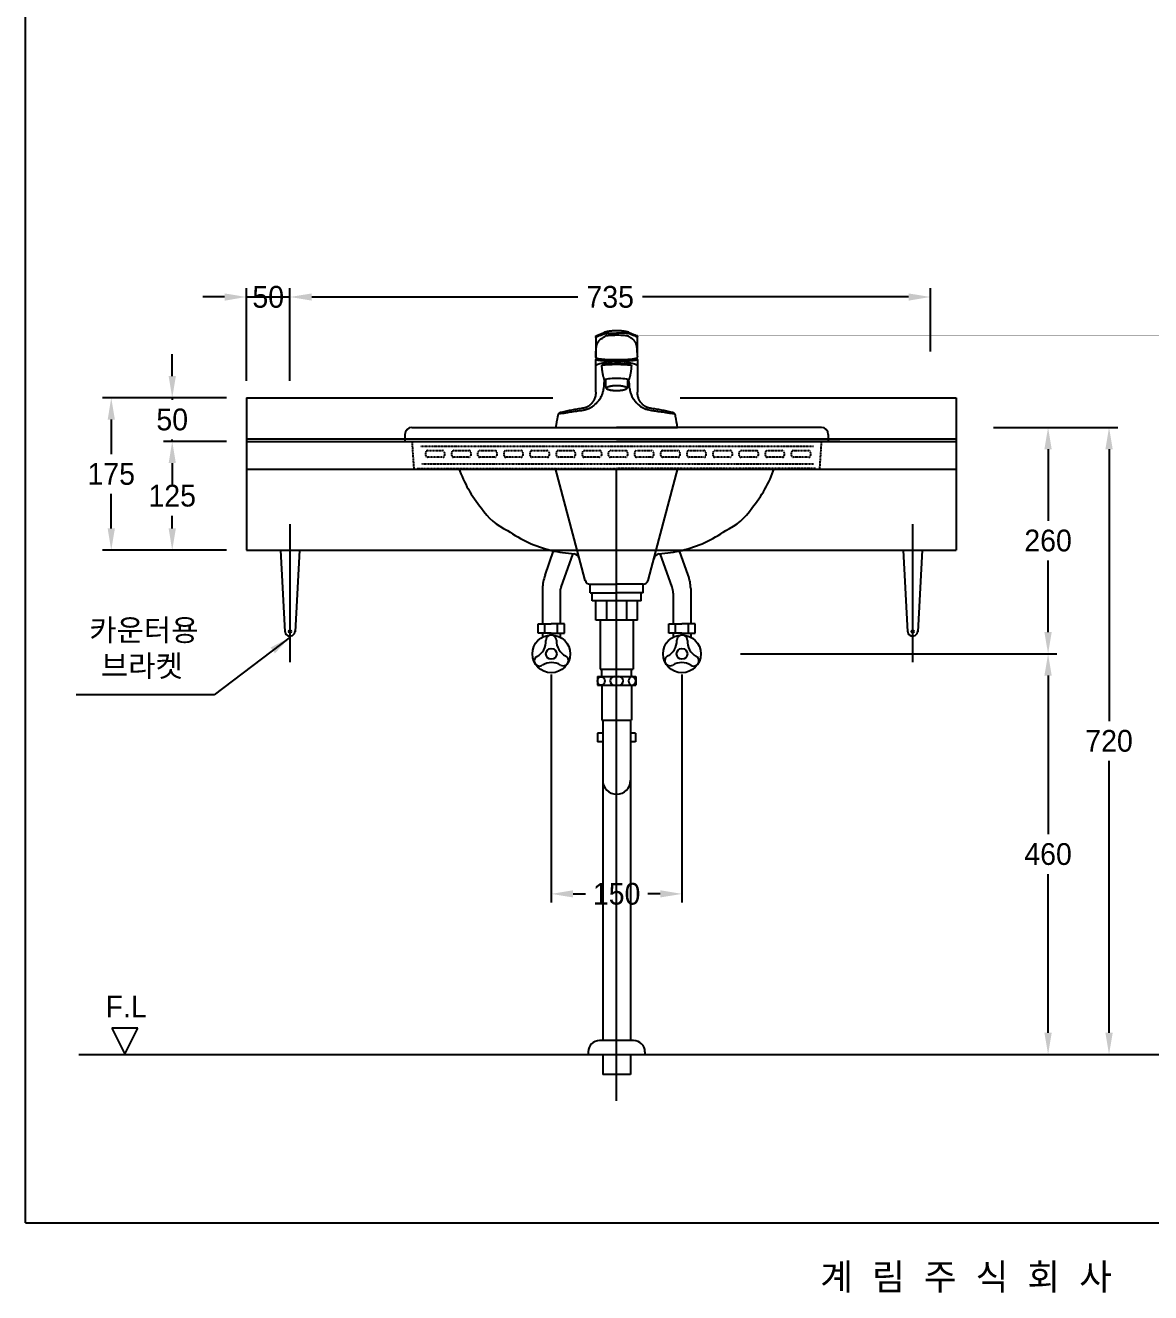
# Model space of a CAD drawing. Header units: millimetres. Extents: x 0 to 4460, y -80 to 3036.
# Drawn here: x 2300 to 3592, y -80 to 1375 of the extents above; entities that cross this region are included whole.
import ezdxf
from ezdxf.enums import TextEntityAlignment as Align
from ezdxf.lldxf.tags import DXFTag

# ---------------------------------------------------------------- set-up
doc = ezdxf.new("R2010")
doc.units = ezdxf.units.MM
doc.header["$LTSCALE"] = 0.5
doc.header["$MEASUREMENT"] = 0
doc.linetypes.add('DASHED2', pattern=[0.375, 0.25, -0.125])
for name, color, linetype in [('TEXT', 7, 'Continuous'), ('내부선 및 부속', 4, 'Continuous'), ('도각라인', 7, 'Continuous'), ('외형선', 3, 'Continuous'), ('점선', 6, 'DASHED2'), ('중심선', 1, 'DASHED'), ('치수선', 7, 'Continuous')]:
    doc.layers.add(name, color=color, linetype=linetype)
doc.styles.add('____', font='')
doc.styles.add('타이틀', font='H2GTRM.TTF', dxfattribs={"height": 25})
doc.styles.get('____').set_extended_font_data('굴림')
tags = doc.linetypes.add('DASHDOT', pattern=[70, 31, -13, 13, -13]).pattern_tags.tags
tags[10:11] = [DXFTag(74, 4), DXFTag(75, 0), DXFTag(340, '0'), DXFTag(46, 0.0), DXFTag(50, 0.0), DXFTag(44, 0.0), DXFTag(45, 0.0)]
tags[8:9] = [DXFTag(74, 4), DXFTag(75, 0), DXFTag(340, '0'), DXFTag(46, 0.0), DXFTag(50, 0.0), DXFTag(44, 0.0), DXFTag(45, 0.0)]
tags[6:7] = [DXFTag(74, 4), DXFTag(75, 0), DXFTag(340, '0'), DXFTag(46, 0.0), DXFTag(50, 0.0), DXFTag(44, 0.0), DXFTag(45, 0.0)]
tags[4:5] = [DXFTag(74, 4), DXFTag(75, 0), DXFTag(340, '0'), DXFTag(46, 0.0), DXFTag(50, 0.0), DXFTag(44, 0.0), DXFTag(45, 0.0)]
tags = doc.linetypes.add('DASHED', pattern=[25.72, 12.86, -12.86]).pattern_tags.tags
tags[6:7] = [DXFTag(74, 4), DXFTag(75, 0), DXFTag(340, '0'), DXFTag(46, 0.0), DXFTag(50, 0.0), DXFTag(44, 0.0), DXFTag(45, 0.0)]
tags[4:5] = [DXFTag(74, 4), DXFTag(75, 0), DXFTag(340, '0'), DXFTag(46, 0.0), DXFTag(50, 0.0), DXFTag(44, 0.0), DXFTag(45, 0.0)]
doc.dimstyles.new('MSADIM', dxfattribs={"dimtxt": 35, "dimasz": 25, "dimexe": 10, "dimexo": 7.5, "dimgap": 0.09, "dimtad": 0, "dimtoh": 1, "dimdec": 0, "dimzin": 1, "dimdsep": 46, "dimtxsty": '____', "dimcen": 11.25, "dimadec": 0, "dimazin": 0, "dimtfac": 1, "dimtdec": 4, "dimtix": 1, "dimtmove": 0, "dimatfit": 3, "dimfxl": 1, "dimtolj": 1, "dimtzin": 1, "dimarcsym": 0})

# ---------------------------------------------------------------- blocks, each defined once
blk = doc.blocks.new('*D44')
at = {"layer": '치수선', "color": 0, "linetype": 'Continuous', "lineweight": -2, "transparency": 16777216}
for p, q in [((2903.8, 629.7), (2903.8, 367.6)), ((3053.8, 629.7), (3053.8, 367.6)), ((2928.8, 377.6), (2942.9, 377.6)), ((3028.8, 377.6), (3014.7, 377.6))]:
    blk.add_line(p, q, dxfattribs=at)
at = {"layer": '치수선', "color": 0, "linetype": 'Continuous', "transparency": 16777216}
for points in [[(2928.8, 381.8), (2928.8, 373.5), (2903.8, 377.6)], [(3028.8, 381.8), (3028.8, 373.5), (3053.8, 377.6)]]:
    blk.add_solid(points, dxfattribs=at)
at = {"layer": '치수선', "color": 0, "linetype": 'Continuous', "transparency": 16777216, "insert": (2978.8, 377.6), "char_height": 25, "attachment_point": 5, "style": '____'}
blk.add_mtext('\\A1;150', dxfattribs=at)
blk = doc.blocks.new('*D36')
at = {"layer": '치수선', "color": 0, "linetype": 'Continuous', "lineweight": -2, "transparency": 16777216}
for p, q in [((3411.6, 913.2), (3484.1, 913.2)), ((3474.1, 888.2), (3474.1, 806)), ((3474.1, 678.2), (3474.1, 760.3)), ((3120.9, 653.2), (3484.1, 653.2))]:
    blk.add_line(p, q, dxfattribs=at)
at = {"layer": '치수선', "color": 0, "linetype": 'Continuous', "transparency": 16777216}
for points in [[(3469.9, 888.2), (3478.3, 888.2), (3474.1, 913.2)], [(3469.9, 678.2), (3478.3, 678.2), (3474.1, 653.2)]]:
    blk.add_solid(points, dxfattribs=at)
at = {"layer": '치수선', "color": 0, "linetype": 'Continuous', "transparency": 16777216, "insert": (3474.1, 783.2), "char_height": 25, "attachment_point": 5, "style": '____'}
blk.add_mtext('\\A1;260', dxfattribs=at)
blk = doc.blocks.new('*D37')
at = {"layer": '치수선', "color": 0, "linetype": 'Continuous', "lineweight": -2, "transparency": 16777216}
for p, q in [((3120.9, 653.2), (3484.1, 653.2)), ((3474.1, 628.2), (3474.1, 446)), ((3474.1, 218.2), (3474.1, 400.3)), ((3481.6, 193.2), (3484.1, 193.2))]:
    blk.add_line(p, q, dxfattribs=at)
at = {"layer": '치수선', "color": 0, "linetype": 'Continuous', "transparency": 16777216}
for points in [[(3469.9, 628.2), (3478.3, 628.2), (3474.1, 653.2)], [(3469.9, 218.2), (3478.3, 218.2), (3474.1, 193.2)]]:
    blk.add_solid(points, dxfattribs=at)
at = {"layer": '치수선', "color": 0, "linetype": 'Continuous', "transparency": 16777216, "insert": (3474.1, 423.2), "char_height": 25, "attachment_point": 5, "style": '____'}
blk.add_mtext('\\A1;460', dxfattribs=at)
blk = doc.blocks.new('*D38')
at = {"layer": '치수선', "color": 0, "linetype": 'Continuous', "lineweight": -2, "transparency": 16777216}
for p, q in [((3411.6, 913.2), (3554.1, 913.2)), ((3544.1, 888.2), (3544.1, 576)), ((3544.1, 218.2), (3544.1, 530.3)), ((3025.2, 193.2), (3554.1, 193.2))]:
    blk.add_line(p, q, dxfattribs=at)
at = {"layer": '치수선', "color": 0, "linetype": 'Continuous', "transparency": 16777216}
for points in [[(3539.9, 888.2), (3548.3, 888.2), (3544.1, 913.2)], [(3539.9, 218.2), (3548.3, 218.2), (3544.1, 193.2)]]:
    blk.add_solid(points, dxfattribs=at)
at = {"layer": '치수선', "color": 0, "linetype": 'Continuous', "transparency": 16777216, "insert": (3544.1, 553.2), "char_height": 25, "attachment_point": 5, "style": '____'}
blk.add_mtext('\\A1;720', dxfattribs=at)
blk = doc.blocks.new('*D39')
at = {"layer": '치수선', "color": 0, "linetype": 'Continuous', "lineweight": -2, "transparency": 16777216}
for p, q in [((2603.8, 1000.5), (2603.8, 1073)), ((2628.8, 1063), (2934.2, 1063)), ((3314, 1063), (3008.5, 1063)), ((3339, 1000.5), (3339, 1073))]:
    blk.add_line(p, q, dxfattribs=at)
at = {"layer": '치수선', "color": 0, "linetype": 'Continuous', "transparency": 16777216}
for points in [[(2628.8, 1067.1), (2628.8, 1058.8), (2603.8, 1063)], [(3314, 1067.1), (3314, 1058.8), (3339, 1063)]]:
    blk.add_solid(points, dxfattribs=at)
at = {"layer": '치수선', "color": 0, "linetype": 'Continuous', "transparency": 16777216, "insert": (2971.4, 1063), "char_height": 25, "attachment_point": 5, "style": '____'}
blk.add_mtext('\\A1;735', dxfattribs=at)
blk = doc.blocks.new('*D25')
at = {"layer": '치수선', "color": 0, "linetype": 'Continuous', "lineweight": -2, "transparency": 16777216}
for p, q in [((2531.1, 947.2), (2388.6, 947.2)), ((2398.6, 922.2), (2398.6, 882.5)), ((2398.6, 797.2), (2398.6, 836.8)), ((2531.1, 772.2), (2388.6, 772.2))]:
    blk.add_line(p, q, dxfattribs=at)
at = {"layer": '치수선', "color": 0, "linetype": 'Continuous', "transparency": 16777216}
for points in [[(2394.5, 922.2), (2402.8, 922.2), (2398.6, 947.2)], [(2394.5, 797.2), (2402.8, 797.2), (2398.6, 772.2)]]:
    blk.add_solid(points, dxfattribs=at)
at = {"layer": '치수선', "color": 0, "linetype": 'Continuous', "transparency": 16777216, "insert": (2398.6, 859.7), "char_height": 25, "attachment_point": 5, "style": '____'}
blk.add_mtext('\\A1;175', dxfattribs=at)
blk = doc.blocks.new('*D26')
at = {"layer": '치수선', "color": 0, "linetype": 'Continuous', "lineweight": -2, "transparency": 16777216}
for p, q in [((2531.1, 897.2), (2458.6, 897.2)), ((2468.6, 872.2), (2468.6, 857.5)), ((2468.6, 797.2), (2468.6, 811.8)), ((2531.1, 772.2), (2458.6, 772.2))]:
    blk.add_line(p, q, dxfattribs=at)
at = {"layer": '치수선', "color": 0, "linetype": 'Continuous', "transparency": 16777216}
for points in [[(2464.5, 872.2), (2472.8, 872.2), (2468.6, 897.2)], [(2464.5, 797.2), (2472.8, 797.2), (2468.6, 772.2)]]:
    blk.add_solid(points, dxfattribs=at)
at = {"layer": '치수선', "color": 0, "linetype": 'Continuous', "transparency": 16777216, "insert": (2468.6, 834.7), "char_height": 25, "attachment_point": 5, "style": '____'}
blk.add_mtext('\\A1;125', dxfattribs=at)
blk = doc.blocks.new('*D27')
at = {"layer": '치수선', "color": 0, "linetype": 'Continuous', "lineweight": -2, "transparency": 16777216}
for p, q in [((2468.6, 972.2), (2468.6, 997.2)), ((2531.1, 947.2), (2458.6, 947.2)), ((2468.6, 947.2), (2468.6, 945)), ((2531.1, 897.2), (2458.6, 897.2)), ((2468.6, 897.2), (2468.6, 899.3)), ((2468.6, 872.2), (2468.6, 847.2))]:
    blk.add_line(p, q, dxfattribs=at)
at = {"layer": '치수선', "color": 0, "linetype": 'Continuous', "transparency": 16777216}
for points in [[(2464.5, 972.2), (2472.8, 972.2), (2468.6, 947.2)], [(2464.5, 872.2), (2472.8, 872.2), (2468.6, 897.2)]]:
    blk.add_solid(points, dxfattribs=at)
at = {"layer": '치수선', "color": 0, "linetype": 'Continuous', "transparency": 16777216, "insert": (2468.6, 922.2), "char_height": 25, "attachment_point": 5, "style": '____'}
blk.add_mtext('\\A1;50', dxfattribs=at)
blk = doc.blocks.new('*D28')
at = {"layer": '치수선', "color": 0, "linetype": 'Continuous', "lineweight": -2, "transparency": 16777216}
for p, q in [((2528.8, 1063), (2503.8, 1063)), ((2553.8, 966.8), (2553.8, 1073)), ((2553.8, 1063), (2603.8, 1063)), ((2603.8, 966.8), (2603.8, 1073)), ((2628.8, 1063), (2653.8, 1063))]:
    blk.add_line(p, q, dxfattribs=at)
at = {"layer": '치수선', "color": 0, "linetype": 'Continuous', "transparency": 16777216}
for points in [[(2528.8, 1067.1), (2528.8, 1058.8), (2553.8, 1063)], [(2628.8, 1067.1), (2628.8, 1058.8), (2603.8, 1063)]]:
    blk.add_solid(points, dxfattribs=at)
at = {"layer": '치수선', "color": 0, "linetype": 'Continuous', "transparency": 16777216, "insert": (2578.8, 1063), "char_height": 25, "attachment_point": 5, "style": '____'}
blk.add_mtext('\\A1;50', dxfattribs=at)

msp = doc.modelspace()

# ---------------------------------------------------------------- linework, layer by layer
at = {"color": 3}
msp.add_line((2553.8, 947.2), (2553.8, 772.2), dxfattribs=at)
at = {"layer": '내부선 및 부속', "linetype": 'Continuous'}
for p, q in [((2966.3, 959.3), (2966.3, 966.6)), ((2991.3, 966.6), (2991.3, 959.3)), ((2978.8, 955.6), (2978.8, 955.7)), ((2908.8, 913.2), (3048.8, 913.2)), ((2592.8, 772.2), (2598, 678.6)), ((2614.8, 772.2), (2609.6, 678.6)), ((2896.7, 743.5), (2906.4, 771.5)), ((2942.6, 737.6), (2933.5, 772.2)), ((3015, 737.6), (3024.1, 772.2)), ((3060.9, 743.5), (3051.1, 771.5)), ((3307.7, 772.2), (3312.9, 678.6)), ((3329.6, 772.2), (3324.4, 678.6)), ((2915, 729.8), (2928.9, 768.3)), ((3042.6, 729.8), (3028.7, 768.3)), ((2893.8, 728.4), (2893.8, 687.7)), ((2948.4, 723.2), (2948.4, 733.2)), ((2948.4, 733.2), (2978.8, 733.2)), ((3009.2, 733.2), (2978.8, 733.2)), ((3009.2, 723.2), (3009.2, 733.2)), ((3063.8, 728.4), (3063.8, 687.7)), ((2913.8, 723), (2913.8, 687.7)), ((2948.4, 723.2), (2978.8, 723.2)), ((2950.8, 714.1), (2950.8, 723.2)), ((3006.8, 714.1), (2950.8, 714.1)), ((2954.8, 692.1), (2954.8, 714.1)), ((2967.4, 692.1), (2967.4, 714.1)), ((3009.2, 723.2), (2978.8, 723.2)), ((2990.4, 692.1), (2990.4, 714.1)), ((3002.8, 692.1), (3002.8, 714.1)), ((3006.8, 714.1), (3006.8, 723.2)), ((3043.8, 723), (3043.8, 687.7)), ((2888.7, 687.7), (2903.8, 687.7)), ((2888.7, 676.8), (2888.7, 687.7)), ((2896.4, 676.8), (2896.4, 687.7)), ((2918.9, 687.7), (2903.8, 687.7)), ((2911.1, 676.8), (2911.1, 687.7)), ((2918.9, 676.8), (2918.9, 687.7)), ((3002.8, 692.1), (2954.8, 692.1)), ((2959.8, 692.1), (2959.8, 635.5)), ((2997.8, 692.1), (2997.8, 635.5)), ((3038.7, 676.8), (3038.7, 687.7)), ((3038.7, 687.7), (3053.8, 687.7)), ((3046.5, 676.8), (3046.5, 687.7)), ((3068.9, 687.7), (3053.8, 687.7)), ((3061.2, 676.8), (3061.2, 687.7)), ((3068.9, 676.8), (3068.9, 687.7)), ((2903.8, 676.8), (2888.7, 676.8)), ((2893.8, 676.8), (2893.8, 672.4)), ((2903.8, 676.8), (2918.9, 676.8)), ((2913.8, 676.8), (2913.8, 672.4)), ((3053.8, 676.8), (3038.7, 676.8)), ((3043.8, 676.8), (3043.8, 672.4)), ((3053.8, 676.8), (3068.9, 676.8)), ((3063.8, 676.8), (3063.8, 672.4)), ((2956.8, 627.1), (3000.8, 627.1)), ((2956.8, 627.1), (2956.8, 617.1)), ((2959.8, 635.5), (2997.8, 635.5)), ((2961.8, 627.1), (2961.8, 635.5)), ((2995.8, 627.1), (2995.8, 635.5)), ((3000.8, 627.1), (3000.8, 617.1)), ((2956.8, 617.1), (3000.8, 617.1)), ((2961.8, 617.1), (2961.8, 577.1)), ((2995.8, 617.1), (2995.8, 577.1)), ((2961.8, 577.1), (2995.8, 577.1)), ((2962.8, 577.1), (2962.8, 209.1)), ((2994.8, 577.1), (2994.8, 209.1)), ((2957, 562.1), (2957, 552.1)), ((2962.8, 562.1), (2957, 562.1)), ((3000.5, 562.1), (2994.8, 562.1)), ((3000.5, 562.1), (3000.5, 552.1)), ((2962.8, 552.1), (2957, 552.1)), ((3000.5, 552.1), (2994.8, 552.1)), ((2998.3, 209.2), (2959.3, 209.2)), ((2946.3, 196.2), (2946.3, 193.2)), ((2962.8, 193.1), (2962.8, 170.1)), ((2994.8, 193.2), (2994.8, 193.2)), ((2994.8, 193.1), (2994.8, 170.1)), ((3011.3, 196.2), (3011.3, 193.2)), ((2994.8, 170.1), (2962.8, 170.1))]:
    msp.add_line(p, q, dxfattribs=at)
msp.add_lwpolyline([(3002.6, 994.5), (3002.6, 993.8)], dxfattribs=at)
at = {"layer": '내부선 및 부속', "linetype": 'Continuous', "flags": 128}
for points in [[(2961, 617.2, -0.859727), (2961, 627)], [(2961, 627, -0.859727), (2961, 617.2)]]:
    msp.add_lwpolyline(points, format="xyb", dxfattribs=at)
at = {"layer": '내부선 및 부속', "linetype": 'Continuous'}
for centre, radius in [((2603.8, 679), 1.5), ((2903.8, 653.2), 21.7), ((3053.8, 653.2), 21.7), ((3318.6, 679), 1.5), ((2903.8, 653.2), 6.17), ((3053.8, 653.2), 6.17)]:
    msp.add_circle(centre, radius, dxfattribs=at)
for centre, radius, start, end in [((2938.5, 914.7), 146.8, 256.2832, 266.7375), ((3019.1, 914.7), 146.8, 273.2625, 283.7168), ((2928.3, 760.4), 8, 14.8265, 77.0214), ((3029.3, 760.4), 8, 102.9786, 165.1735), ((2933.8, 728.4), 40, 157.8696, 180), ((3023.8, 728.4), 40, 0, 22.1304), ((2933.8, 723), 20, 160.0804, 180), ((2948.4, 739.2), 6, 194.8265, 270), ((3009.2, 739.2), 6, 270, 345.1735), ((3023.8, 723), 20, 0, 19.9196), ((2603.8, 679.4), 5.82, 177.3683, 2.6939), ((2903.6, 668.9), 5.99, 359.1551, 182.2426), ((3054, 668.9), 5.99, 357.7574, 180.8449), ((3318.6, 679.4), 5.82, 177.3061, 2.6317), ((2877.6, 667.8), 20, 299.1551, 2.2426), ((2929.6, 668.5), 20, 179.1551, 242.2426), ((3028, 668.5), 20, 297.7574, 0.8449), ((3080, 667.8), 20, 177.7574, 240.8449), ((2890.3, 645.2), 5.99, 119.1551, 302.2426), ((2904.2, 623.2), 20, 59.1551, 122.2426), ((2917.5, 645.5), 5.99, 239.1551, 62.2426), ((3040.1, 645.5), 5.99, 117.7574, 300.8449), ((3053.4, 623.2), 20, 57.7574, 120.8449), ((3067.3, 645.2), 5.99, 237.7574, 60.8449), ((2976.3, 622.1), 5, 90, 270), ((2981.3, 622.1), 5, 270, 90), ((2997.3, 622.1), 5, 98.6269, 261.3731), ((2995.8, 622.1), 5, 278.6269, 81.3731), ((2978.8, 508.1), 16, 180, 0), ((2959.3, 196.2), 13, 90, 180), ((2998.3, 196.2), 13, 0, 90)]:
    msp.add_arc(centre, radius, start, end, dxfattribs=at)
for points, knots in [([(2959.7, 1018.9), (2959.7, 1018.9), (2959.7, 1018.9), (2959.6, 1018.8), (2959.6, 1018.8), (2959.5, 1018.8), (2959.3, 1018.7), (2959.2, 1018.7), (2959.1, 1018.6), (2959, 1018.6), (2958.9, 1018.5), (2958.8, 1018.5), (2958.7, 1018.4), (2958.5, 1018.4), (2958.4, 1018.3), (2958.3, 1018.3), (2958.2, 1018.2), (2958.1, 1018.2), (2958, 1018.1), (2957.8, 1018.1), (2957.7, 1018), (2957.6, 1018), (2957.5, 1017.9), (2957.4, 1017.9), (2957.3, 1017.8), (2957.2, 1017.8), (2957, 1017.7), (2956.9, 1017.7), (2956.8, 1017.6), (2956.7, 1017.6), (2956.6, 1017.5), (2956.5, 1017.5), (2956.4, 1017.4), (2956.2, 1017.4), (2956.1, 1017.3), (2956, 1017.3), (2955.9, 1017.2), (2955.8, 1017.2), (2955.7, 1017.1), (2955.6, 1017.1), (2955.4, 1017), (2955.3, 1017), (2955.2, 1016.9), (2955.1, 1016.9), (2955, 1016.9), (2955, 1016.8)], [0, 0, 0, 0, 0.000018, 0.000018, 0.024408, 0.048798, 0.073188, 0.097578, 0.121968, 0.146358, 0.170748, 0.195138, 0.219528, 0.243918, 0.268308, 0.292699, 0.317089, 0.341479, 0.365869, 0.390259, 0.414649, 0.439039, 0.463429, 0.487819, 0.512209, 0.536599, 0.560989, 0.585379, 0.60977, 0.63416, 0.65855, 0.68294, 0.70733, 0.73172, 0.75611, 0.7805, 0.80489, 0.82928, 0.85367, 0.87806, 0.90245, 0.926841, 0.951231, 0.975621, 1, 1, 1, 1]), ([(2955.4, 1018.4), (2955.5, 1018.4), (2955.7, 1018.5), (2956.1, 1018.7), (2956.7, 1019), (2958.1, 1019.6), (2960.1, 1020.5), (2962, 1021.3), (2963.3, 1021.8), (2963.8, 1022), (2964.1, 1022.2), (2964.4, 1022.3), (2964.6, 1022.4)], [0, 0, 0, 0, 0.03125, 0.0625, 0.125, 0.25, 0.499999, 0.785712, 0.871426, 0.908163, 0.935718, 1, 1, 1, 1]), ([(2959.7, 1018.9), (2960.9, 1019.4), (2962.2, 1019.9), (2963.6, 1020.5), (2963.7, 1020.6), (2964.1, 1020.7), (2964.2, 1020.8), (2964.8, 1021), (2965.8, 1021.1), (2968.5, 1021.4), (2970.3, 1021.4), (2974.3, 1021.6), (2976.6, 1021.6), (2978.8, 1021.6)], [-1, -1, -1, -1, -0.5, -0.5, -0.4375, -0.4375, -0.375, -0.375, -0.25, -0.25, -0.125, -0.125, 0, 0, 0, 0]), ([(2992.7, 1022.5), (2992, 1022.6), (2990.9, 1022.9), (2989.4, 1023.2), (2988.3, 1023.4), (2987.4, 1023.6), (2986.5, 1023.7), (2985.4, 1023.9), (2984.2, 1024), (2982.8, 1024.1), (2981.5, 1024.2), (2980.2, 1024.2), (2978.9, 1024.3), (2977.6, 1024.2), (2976.3, 1024.2), (2975.1, 1024.1), (2973.8, 1024), (2972.7, 1023.9), (2971.9, 1023.8), (2971.4, 1023.8), (2971, 1023.7), (2970.3, 1023.6), (2969.4, 1023.4), (2968.2, 1023.2), (2966.7, 1022.9), (2965.5, 1022.6), (2964.9, 1022.5)], [0, 0, 0, 0, 0.066969, 0.121871, 0.16499, 0.196582, 0.219139, 0.260145, 0.308711, 0.357213, 0.402569, 0.447203, 0.495933, 0.54957, 0.586954, 0.629763, 0.680686, 0.729469, 0.748927, 0.763964, 0.777617, 0.800588, 0.834065, 0.87828, 0.933485, 1, 1, 1, 1]), ([(2978.8, 1019), (2978, 1019), (2977.1, 1019), (2975.4, 1018.9), (2974.6, 1018.9), (2973.1, 1018.9), (2972.3, 1018.8), (2970.9, 1018.7), (2970.2, 1018.7), (2968.9, 1018.6), (2968.4, 1018.5), (2967.4, 1018.4), (2966.9, 1018.3), (2966.2, 1018.2), (2965.9, 1018.1), (2965.5, 1018), (2965.5, 1017.9), (2965.4, 1017.9), (2965.3, 1017.9), (2965.3, 1017.9), (2965.3, 1017.9), (2965.3, 1017.9)], [-1, -1, -1, -1, -0.870036, -0.870036, -0.740071, -0.740071, -0.610107, -0.610107, -0.480142, -0.480142, -0.350178, -0.350178, -0.220214, -0.220214, -0.090249, -0.090249, -0.025267, -0.025267, -0.009022, -0.009022, 0, 0, 0, 0]), ([(2997.9, 1018.9), (2996.7, 1019.4), (2995.4, 1019.9), (2994, 1020.5), (2993.8, 1020.6), (2993.5, 1020.7), (2993.4, 1020.8), (2992.8, 1021), (2991.8, 1021.1), (2989.1, 1021.4), (2987.3, 1021.4), (2983.3, 1021.6), (2981, 1021.6), (2978.8, 1021.6)], [0, 0, 0, 0, 0.499999, 0.499999, 0.562499, 0.562499, 0.624999, 0.624999, 0.75, 0.75, 0.875, 0.875, 1, 1, 1, 1]), ([(2992.3, 1017.9), (2991.8, 1018.2), (2990.2, 1018.5), (2985.3, 1018.9), (2982.1, 1019), (2978.8, 1019)], [-1, -1, -1, -1, -0.5, -0.5, 0, 0, 0, 0]), ([(2992.9, 1022.4), (2994.5, 1021.7), (2996.7, 1020.8), (2999.2, 1019.7), (3000.5, 1019.2), (3001.4, 1018.8), (3002, 1018.5), (3002.2, 1018.4)], [0, 0, 0, 0, 0.499999, 0.699999, 0.819999, 0.910001, 1, 1, 1, 1]), ([(3002.6, 1016.8), (3002.2, 1017), (3001.8, 1017.2), (3001, 1017.5), (3000.7, 1017.7), (2999.5, 1018.2), (2998.7, 1018.5), (2997.9, 1018.9)], [0, 0, 0, 0, 0.249998, 0.249998, 0.5, 0.5, 1, 1, 1, 1]), ([(2954.8, 1016.6), (2954.7, 1016.7), (2954.8, 1016.7), (2954.9, 1016.8), (2955, 1016.8)], [0, 0, 0, 0, 0.732414, 1, 1, 1, 1]), ([(2955, 994.4), (2955, 996.5), (2955, 998.6), (2955.2, 1002.5), (2955.3, 1004.3), (2955.6, 1005.7)], [0, 0, 0, 0, 0.5, 0.5, 1, 1, 1, 1]), ([(2955.6, 1005.7), (2955.7, 1006.1), (2955.9, 1007.4), (2956.5, 1009.7), (2957.7, 1012.1), (2959.3, 1013.9), (2960.4, 1014.5), (2961, 1014.9)], [0, 0, 0, 0, 0.047127, 0.170612, 0.370369, 0.646651, 1, 1, 1, 1]), ([(2961, 1014.9), (2961.5, 1015.2), (2962.4, 1015.9), (2963.8, 1016.8), (2964.7, 1017.5), (2965.2, 1017.8)], [-1, -1, -1, -1, -0.656742, -0.313471, 0, 0, 0, 0]), ([(2996.6, 1014.9), (2996.3, 1015.1), (2995.9, 1015.4), (2995.1, 1016), (2994.5, 1016.3), (2993.7, 1016.9), (2993.4, 1017.1), (2993, 1017.4), (2992.8, 1017.5), (2992.6, 1017.6), (2992.6, 1017.7), (2992.5, 1017.7), (2992.4, 1017.8), (2992.4, 1017.8), (2992.4, 1017.8), (2992.3, 1017.8), (2992.3, 1017.8), (2992.3, 1017.8), (2992.3, 1017.8), (2992.3, 1017.9)], [0, 0, 0, 0, 0.224228, 0.224228, 0.612114, 0.612114, 0.806057, 0.806057, 0.903028, 0.903028, 0.951514, 0.951514, 0.975757, 0.975757, 0.987879, 0.987879, 0.993939, 0.993939, 1, 1, 1, 1]), ([(3002.6, 994.5), (3002.6, 994.5), (3002.6, 994.5), (3002.6, 995), (3002.6, 995.9), (3002.6, 997.3), (3002.6, 998.7), (3002.5, 1000.1), (3002.5, 1001.4), (3002.4, 1002.7), (3002.3, 1003.9), (3002.1, 1005), (3002, 1006), (3001.8, 1006.9), (3001.6, 1007.8), (3001.4, 1008.5), (3001.2, 1009.2), (3000.9, 1009.8), (3000.7, 1010.4), (3000.5, 1010.9), (3000.2, 1011.3), (3000, 1011.7), (2999.7, 1012.1), (2999.5, 1012.4), (2999.3, 1012.7), (2999, 1013), (2998.8, 1013.3), (2998.5, 1013.5), (2998.3, 1013.7), (2998.1, 1013.9), (2997.9, 1014), (2997.6, 1014.2), (2997.4, 1014.4), (2997.2, 1014.5), (2997, 1014.6), (2996.8, 1014.8), (2996.7, 1014.9), (2996.6, 1014.9)], [0, 0, 0, 0, 0.000004, 0.000004, 0.030307, 0.06061, 0.090913, 0.121216, 0.15152, 0.181823, 0.212126, 0.242429, 0.272732, 0.303036, 0.333339, 0.363642, 0.393945, 0.424248, 0.454552, 0.484855, 0.515158, 0.545461, 0.575765, 0.606068, 0.636371, 0.666674, 0.696977, 0.727281, 0.757584, 0.787887, 0.81819, 0.848493, 0.878797, 0.9091, 0.939403, 0.969706, 1, 1, 1, 1]), ([(3002.8, 1016.6), (3002.8, 1016.6), (3002.8, 1016.7), (3002.7, 1016.8), (3002.6, 1016.8)], [0, 0, 0, 0, 0.182045, 1, 1, 1, 1]), ([(2957, 992.4), (2956.9, 992.4), (2956.8, 992.3), (2955.4, 992.1), (2954.8, 991.8), (2954.8, 991.5), (2954.8, 991.4), (2954.9, 991.4)], [0, 0, 0, 0, 0.075115, 0.075115, 0.839439, 0.839439, 1, 1, 1, 1]), ([(2954.9, 991.4), (2955, 991.3), (2955.1, 991.2), (2955.6, 991), (2956.1, 990.9), (2957.3, 990.6), (2958, 990.5), (2959.8, 990.3), (2960.8, 990.2), (2964.1, 989.9), (2966.8, 989.7), (2972.6, 989.5), (2975.7, 989.5), (2980.4, 989.5), (2981.9, 989.5), (2985, 989.5), (2986.5, 989.6), (2989.4, 989.7), (2990.8, 989.7), (2993.4, 989.9), (2994.6, 990), (2996.8, 990.2), (2997.8, 990.3), (2999.6, 990.5), (3000.3, 990.6), (3001.6, 990.9), (3002, 991), (3002.5, 991.2), (3002.6, 991.3), (3002.7, 991.4)], [0, 0, 0, 0, 0.038278, 0.038278, 0.104289, 0.104289, 0.1703, 0.1703, 0.236312, 0.236312, 0.368335, 0.368335, 0.500358, 0.500358, 0.566369, 0.566369, 0.632381, 0.632381, 0.698392, 0.698392, 0.764404, 0.764404, 0.830415, 0.830415, 0.896427, 0.896427, 0.962438, 0.962438, 1, 1, 1, 1]), ([(2955.5, 993), (2955.6, 992.9), (2955.8, 992.7), (2956.3, 992.6), (2956.8, 992.4), (2957.4, 992.3), (2958, 992.2), (2958.8, 992.1), (2960.1, 991.9), (2961.8, 991.7), (2963.7, 991.6), (2965.8, 991.4), (2968.1, 991.3), (2970.5, 991.2), (2973, 991.2), (2975.6, 991.1), (2978.3, 991.1), (2980.9, 991.1), (2983.5, 991.2), (2986.1, 991.2), (2988.5, 991.3), (2990.9, 991.4), (2993.1, 991.5), (2995.1, 991.7), (2996.9, 991.8), (2998.1, 992), (2998.9, 992.1), (2999.4, 992.2), (2999.8, 992.2), (3000.3, 992.3), (3000.8, 992.4), (3001.3, 992.6), (3001.8, 992.8), (3002, 992.9), (3002.1, 993)], [0, 0, 0, 0, 0.025837, 0.052885, 0.075395, 0.096186, 0.116647, 0.136713, 0.176112, 0.215595, 0.255213, 0.294568, 0.334035, 0.37366, 0.412993, 0.45244, 0.492079, 0.531411, 0.570842, 0.610458, 0.649848, 0.689354, 0.728869, 0.768257, 0.807779, 0.84721, 0.861678, 0.875902, 0.889899, 0.905154, 0.924326, 0.947563, 0.974811, 1, 1, 1, 1]), ([(3002.7, 991.4), (3002.8, 991.4), (3002.8, 991.5), (3002.8, 991.8), (3002.2, 992.1), (3000.8, 992.3), (3000.7, 992.4), (3000.6, 992.4)], [0, 0, 0, 0, 0.164418, 0.164418, 0.927414, 0.927414, 1, 1, 1, 1]), ([(3002.1, 992.9), (3002.2, 993), (3002.3, 993), (3002.5, 993.3), (3002.6, 993.5), (3002.6, 993.8)], [0, 0, 0, 0, 0.221414, 0.221414, 1, 1, 1, 1]), ([(3002.7, 984), (3002.5, 984.1), (3002.1, 984.6), (3000.5, 985.3), (2998.1, 986.2), (2994.1, 987.2), (2988, 988.6), (2980.3, 989.6), (2974.2, 989.2), (2968.4, 988.3), (2962.1, 986.9), (2957.6, 985.6), (2955.8, 984.7), (2955.1, 984.3), (2955, 984.1), (2954.9, 984)], [-1, -1, -1, -1, -0.943803, -0.874413, -0.803145, -0.749362, -0.624758, -0.50038, -0.437674, -0.375161, -0.250318, -0.125632, -0.063054, -0.030562, 0, 0, 0, 0]), ([(2994.8, 984.9), (2994.3, 985), (2993.4, 985.2), (2992.2, 985.5), (2991.3, 985.6), (2990.6, 985.8), (2989.6, 985.9), (2988.2, 986.1), (2986.7, 986.3), (2985.2, 986.5), (2983.6, 986.6), (2981.8, 986.7), (2980.1, 986.8), (2978.4, 986.8), (2977.1, 986.8), (2975.9, 986.7), (2974.9, 986.7), (2973.9, 986.6), (2972.7, 986.5), (2971.5, 986.4), (2970.3, 986.3), (2969.5, 986.2), (2968.8, 986), (2968, 985.9), (2967.1, 985.8), (2965.9, 985.6), (2964.4, 985.3), (2963.4, 985), (2962.8, 984.9)], [0, 0, 0, 0, 0.044632, 0.084712, 0.114728, 0.13513, 0.153139, 0.209918, 0.257967, 0.299492, 0.346587, 0.404053, 0.468531, 0.510798, 0.554848, 0.592094, 0.621555, 0.649944, 0.684591, 0.731969, 0.765248, 0.789022, 0.811147, 0.835578, 0.862504, 0.899524, 0.947127, 1, 1, 1, 1]), ([(2963.2, 985), (2963.4, 985), (2963.8, 985.1), (2964.5, 985.2), (2965.2, 985.2), (2966, 985.3), (2966.8, 985.4), (2967.5, 985.4), (2968.1, 985.4), (2968.6, 985.5), (2970.8, 985.6), (2974.2, 985.7), (2978.7, 985.7), (2983.1, 985.7), (2986.8, 985.6), (2989.9, 985.4), (2992.1, 985.3), (2993.7, 985.1), (2994.3, 985), (2994.4, 985)], [0, 0, 0, 0, 0.032912, 0.071006, 0.105631, 0.136814, 0.164564, 0.188879, 0.209763, 0.227222, 0.241264, 0.411879, 0.497391, 0.57456, 0.736526, 0.790602, 0.868576, 0.970469, 1, 1, 1, 1]), ([(3002.7, 984), (3002.7, 984), (3002.7, 984), (3002.7, 983.9), (3002.7, 983.9), (3002.7, 983.9), (3002.7, 983.9)], [0, 0, 0, 0, 0.206754, 0.438245, 0.720609, 1, 1, 1, 1]), ([(2992.8, 967.8), (2992.8, 967.9), (2992.7, 968), (2992.4, 968.1), (2991.2, 968.4), (2987.3, 969.1), (2978.8, 969.7), (2970.3, 969.1), (2966.4, 968.4), (2965.2, 968.1), (2964.9, 968), (2964.8, 967.9), (2964.8, 967.8)], [-1, -1, -1, -1, -0.971877, -0.936755, -0.873944, -0.748539, -0.500033, -0.251892, -0.126651, -0.063532, -0.027909, 0, 0, 0, 0]), ([(2940.2, 933.1), (2940.9, 933.2), (2942.4, 933.5), (2944.7, 934.1), (2947.1, 935.1), (2949.9, 936.5), (2953.6, 939), (2956.1, 941.5), (2957.8, 943.4), (2958.4, 944.2), (2959.5, 945.6), (2961.1, 948.3), (2962.7, 952), (2963.6, 955.4), (2964, 957.5), (2964.3, 959), (2964.3, 959.6), (2964.4, 960)], [0, 0, 0, 0, 0.040778, 0.082578, 0.12533, 0.184727, 0.250324, 0.375323, 0.387811, 0.406602, 0.437997, 0.500578, 0.620976, 0.74977, 0.874561, 0.930141, 1, 1, 1, 1]), ([(2954.8, 953.6), (2954.8, 952.7), (2954.7, 951), (2954.2, 948.5), (2953.5, 946.4), (2952.6, 944.6), (2951.7, 943.1), (2950.9, 941.8), (2950.1, 940.9), (2949.4, 940.1), (2948.7, 939.4), (2948.1, 938.9), (2947.5, 938.4), (2946.9, 937.9), (2946.3, 937.5), (2946, 937.3), (2945.6, 937.1), (2945.2, 936.8), (2944.7, 936.6), (2944.3, 936.4), (2944.2, 936.4), (2944.1, 936.3)], [0, 0, 0, 0, 0.099412, 0.192409, 0.277434, 0.353309, 0.419221, 0.474707, 0.521984, 0.562533, 0.59633, 0.626297, 0.660797, 0.700585, 0.723427, 0.749593, 0.779593, 0.81384, 0.866712, 0.928556, 1, 1, 1, 1]), ([(2954.8, 953.6), (2954.8, 953.6), (2954.8, 953.6), (2954.8, 953.7), (2954.9, 953.7)], [0, 0, 0, 0, 0.317001, 1, 1, 1, 1]), ([(2966.3, 959.3), (2966.3, 959.2), (2966.3, 959), (2966.4, 958.7), (2966.6, 958.3), (2966.9, 958), (2967.2, 957.7), (2967.7, 957.4), (2968.3, 957.1), (2969, 956.8), (2969.8, 956.6), (2970.7, 956.4), (2971.6, 956.2), (2972.6, 956), (2973.6, 955.9), (2974.7, 955.8), (2975.8, 955.7), (2976.9, 955.7), (2977.9, 955.6), (2978.5, 955.6), (2978.8, 955.6)], [0, 0, 0, 0, 0.021022, 0.063347, 0.106004, 0.151989, 0.204422, 0.265513, 0.332751, 0.399542, 0.464481, 0.528085, 0.590824, 0.652997, 0.714792, 0.77633, 0.837693, 0.898939, 0.960114, 1, 1, 1, 1]), ([(2978.8, 955.6), (2979, 955.6), (2979.6, 955.6), (2980.6, 955.7), (2981.7, 955.7), (2982.8, 955.8), (2983.9, 955.9), (2984.9, 956), (2985.9, 956.2), (2986.8, 956.4), (2987.6, 956.5), (2988.4, 956.8), (2989.1, 957), (2989.7, 957.3), (2990.3, 957.6), (2990.7, 957.9), (2991, 958.3), (2991.2, 958.7), (2991.3, 959), (2991.3, 959.2), (2991.3, 959.3)], [0, 0, 0, 0, 0.03216, 0.093309, 0.154497, 0.215742, 0.27708, 0.338559, 0.40024, 0.462211, 0.5246, 0.587601, 0.651523, 0.716856, 0.784287, 0.842861, 0.892186, 0.93599, 0.977075, 1, 1, 1, 1]), ([(2993.2, 960), (2993.2, 959.6), (2993.3, 959), (2993.6, 957.5), (2994, 955.5), (2994.9, 952), (2996.4, 948.4), (2998.1, 945.6), (2999.2, 944.2), (2999.8, 943.4), (3001.5, 941.5), (3004, 939), (3007.7, 936.5), (3010.8, 934.9), (3014, 933.7), (3016.3, 933.3), (3017.4, 933.1)], [0, 0, 0, 0, 0.069876, 0.124866, 0.24934, 0.374583, 0.499676, 0.562076, 0.593194, 0.61102, 0.624427, 0.749511, 0.815093, 0.874543, 0.938402, 1, 1, 1, 1]), ([(3002.7, 953.7), (3002.8, 953.7), (3002.8, 953.6), (3002.8, 953.6), (3002.8, 953.6)], [0, 0, 0, 0, 0.682727, 1, 1, 1, 1]), ([(3013.5, 936.3), (3013.4, 936.4), (3013.2, 936.4), (3012.9, 936.6), (3012.4, 936.8), (3011.9, 937.1), (3011.3, 937.5), (3010.6, 938), (3009.8, 938.6), (3009.1, 939.2), (3008.6, 939.7), (3008, 940.3), (3007.4, 941), (3006.7, 941.9), (3005.9, 943), (3005.1, 944.3), (3004.4, 945.8), (3003.7, 947.4), (3003.2, 949.3), (3002.9, 951.4), (3002.8, 952.9), (3002.8, 953.6)], [0, 0, 0, 0, 0.07756, 0.142424, 0.195449, 0.238772, 0.278793, 0.318109, 0.357903, 0.395236, 0.423042, 0.449479, 0.483299, 0.527863, 0.583065, 0.637016, 0.697906, 0.765319, 0.838674, 0.917212, 1, 1, 1, 1]), ([(2911.9, 928.7), (2915.3, 929.5), (2916, 929.6), (2917.3, 929.7), (2919, 929.9), (2921.3, 930.2), (2924.2, 930.7), (2927.5, 931.2), (2931, 931.7), (2934.6, 932.3), (2937.2, 932.6), (2938.4, 932.8)], [0, 0, 0, 0, 0.082619, 0.165943, 0.250778, 0.37551, 0.501842, 0.628649, 0.752756, 0.878681, 1, 1, 1, 1]), ([(2939.8, 935.2), (2937.7, 934.9), (2933.5, 934.3), (2927.3, 933.1), (2921.1, 931.9), (2917, 930.9), (2915, 930.4)], [0, 0, 0, 0, 0.249583, 0.499442, 0.749581, 1, 1, 1, 1]), ([(3042.6, 930.4), (3040.5, 930.9), (3036.4, 931.9), (3030.3, 933.1), (3024.1, 934.3), (3019.9, 934.9), (3017.8, 935.2)], [0, 0, 0, 0, 0.250423, 0.500563, 0.750421, 1, 1, 1, 1]), ([(3019.2, 932.8), (3019.8, 932.7), (3021, 932.5), (3022.9, 932.3), (3024.8, 932), (3027.2, 931.6), (3030.1, 931.2), (3033.4, 930.7), (3036.3, 930.2), (3038.9, 929.9), (3041.1, 929.6), (3042.1, 929.5), (3045.2, 929.2)], [0, 0, 0, 0, 0.060417, 0.121583, 0.183923, 0.247835, 0.37199, 0.499042, 0.625317, 0.750071, 0.876288, 1, 1, 1, 1]), ([(2911.3, 927), (2911.2, 926.6), (2911.1, 926.3), (2910.3, 921.7), (2909.6, 917.4), (2908.8, 913.2)], [-1, -1, -1, -1, -0.921788, -0.921788, 0, 0, 0, 0]), ([(3048.8, 913.2), (3048, 917.4), (3047.3, 921.7), (3046.5, 926.3), (3046.4, 926.6), (3046.3, 927)], [-1, -1, -1, -1, -0.07821, -0.07821, 0, 0, 0, 0])]:
    msp.add_open_spline(points, degree=3, knots=knots, dxfattribs=at)
for points, degree in [([(2965, 1022.5), (2964.8, 1022.4), (2964.6, 1022.4)], 2), ([(2993, 1022.4), (2992.8, 1022.4), (2992.6, 1022.5)], 2), ([(2954.8, 1017.7), (2954.9, 1018.3), (2955.3, 1018.4)], 2), ([(2954.8, 1017.7), (2954.8, 1017.2), (2954.8, 1016.6)], 2), ([(2955, 1016.8), (2955, 1009.4), (2955, 1001.9), (2955, 994.4)], 3), ([(2955.3, 1018.4), (2955.3, 1018.4), (2955.3, 1018.4), (2955.3, 1018.4), (2955.3, 1018.4), (2955.4, 1018.4)], 5), ([(2965.2, 1017.8), (2965.2, 1017.8), (2965.2, 1017.8), (2965.3, 1017.8), (2965.3, 1017.8), (2965.3, 1017.9)], 5), ([(2965.3, 1017.9), (2965.3, 1017.8), (2965.3, 1017.8), (2965.3, 1017.8)], 3), ([(2965.3, 1017.8), (2965.3, 1017.8), (2965.3, 1017.9)], 2), ([(3002.2, 1018.4), (3002.2, 1018.4), (3002.3, 1018.4), (3002.3, 1018.4), (3002.3, 1018.4), (3002.3, 1018.4)], 5), ([(3002.8, 1017.8), (3002.7, 1018.2), (3002.3, 1018.4)], 2), ([(3002.6, 994.5), (3002.6, 1002), (3002.6, 1009.4), (3002.6, 1016.8)], 3), ([(3002.8, 1016.6), (3002.8, 1017.2), (3002.8, 1017.7)], 2), ([(2954.9, 984), (2954.9, 987.7), (2954.9, 991.4)], 2), ([(2955, 994.4), (2955, 994.2), (2955, 994), (2955, 993.8)], 3), ([(2958.9, 992.1), (2958.9, 991.9), (2958.8, 991.7), (2958.8, 991.6)], 3), ([(2998.8, 991.6), (2998.8, 991.7), (2998.7, 991.9), (2998.7, 992.1)], 3), ([(3002.2, 993), (3002.2, 993), (3002.2, 993)], 2), ([(3002.7, 991.4), (3002.7, 987.7), (3002.7, 984)], 2), ([(2954.9, 979.5), (2954.9, 981.7), (2954.9, 983.9)], 2), ([(2954.9, 961.6), (2954.9, 970.5), (2954.9, 979.5)], 2), ([(2964.8, 967.8), (2962.2, 975.7), (2961.9, 984.2)], 2), ([(2962.7, 984.9), (2962.3, 984.8), (2962.1, 984.6)], 2), ([(2962.1, 984.6), (2962.1, 984.6), (2962.1, 984.6)], 2), ([(2962.7, 984.9), (2962.8, 984.9), (2962.8, 984.9), (2962.9, 984.9)], 3), ([(2995.7, 984.2), (2995.4, 975.7), (2992.8, 967.8)], 2), ([(2994.7, 984.9), (2994.8, 984.9), (2994.8, 984.9), (2994.9, 984.9)], 3), ([(2995.5, 984.6), (2995.3, 984.8), (2994.8, 984.9)], 2), ([(2995.5, 984.6), (2995.6, 984.5), (2995.7, 984.3), (2995.7, 984.2)], 3), ([(2995.5, 984.6), (2995.6, 984.5), (2995.7, 984.3), (2995.7, 984.2)], 3), ([(2995.5, 984.6), (2995.5, 984.6), (2995.5, 984.6)], 2), ([(2995.7, 984.2), (2995.7, 984.2), (2995.7, 984.2)], 2), ([(3002.7, 983.9), (3002.7, 981.7), (3002.7, 979.6)], 2), ([(3002.7, 979.5), (3002.7, 970.6), (3002.7, 961.6)], 2), ([(2954.9, 953.7), (2954.9, 957.6), (2954.9, 961.6)], 2), ([(2964.4, 960), (2964.5, 962.4), (2964.6, 964.1), (2964.7, 965.8)], 3), ([(2964.7, 965.8), (2964.7, 966.4), (2964.7, 967), (2964.8, 967.6)], 3), ([(2964.8, 967.8), (2965.1, 967.1), (2965.8, 966.6), (2966.6, 966.6)], 3), ([(2964.8, 967.6), (2964.8, 967.7), (2964.8, 967.7), (2964.8, 967.8)], 3), ([(2992.8, 967.8), (2992.5, 967.1), (2991.8, 966.6), (2990.9, 966.6)], 3), ([(2992.9, 965.8), (2992.9, 966.4), (2992.9, 967), (2992.8, 967.6)], 3), ([(2992.9, 965.8), (2993, 964.1), (2993.1, 962.4), (2993.2, 960)], 3), ([(3002.7, 961.6), (3002.7, 957.6), (3002.7, 953.7)], 2), ([(2938.4, 932.8), (2939, 932.9), (2939.6, 933), (2940.2, 933.1)], 3), ([(3017.4, 933.1), (3018, 933), (3018.6, 932.9), (3019.2, 932.8)], 3), ([(2911.3, 927.2), (2911.3, 927.1), (2911.3, 927)], 2), ([(2915, 930.4), (2914.6, 930.3), (2914.1, 930.2)], 2), ([(3043.5, 930.2), (3043, 930.3), (3042.6, 930.4)], 2), ([(3046.3, 927), (3046.3, 927.1), (3046.3, 927.2)], 2)]:
    msp.add_open_spline(points, degree=degree, dxfattribs=at)
for points, weights, knots in [([(3002.8, 1017.9), (3002.8, 1017.8), (3002.8, 1017.8), (3002.8, 1017.7), (3002.8, 1017.7)], [0.935379924268, 0.963021278196, 1, 0.980312307188, 0.963271348567], [-6.4815035, -6.4815035, -6.4815035, -6.2831853, -6.2831853, -6.1775995, -6.1775995, -6.1775995]), ([(2978.8, 989.8), (2998.8, 989.8), (2998.8, 991.5), (2998.8, 991.5), (2998.8, 991.6)], [0.9999999912, 0.707106785586, 1, 0.996797641794, 0.993665309778], [1.570796, 1.570796, 1.570796, 3.141593, 3.141593, 3.158767, 3.158767, 3.158767]), ([(2978.8, 961), (2967.3, 961), (2967.3, 958.3), (2967.3, 955.7), (2978.8, 955.7)], [1, 0.707106781187, 1, 0.707106781187, 1], [1.570796, 1.570796, 1.570796, 3.141593, 3.141593, 4.712389, 4.712389, 4.712389]), ([(2978.8, 955.7), (2990.3, 955.7), (2990.3, 958.3), (2990.3, 961), (2978.8, 961)], [1, 0.707106781187, 1, 0.707106781187, 1], [4.712389, 4.712389, 4.712389, 6.283185, 6.283185, 7.853982, 7.853982, 7.853982]), ([(2944.1, 936.3), (2944.1, 936.3), (2944.1, 936.3), (2942, 935.5), (2939.8, 935.2)], [0.99999269032, 0.999996345114, 1, 0.952972874632, 0.921047160825], [-3.1416399, -3.1416399, -3.1416399, -3.1416203, -3.1416203, -2.8893844, -2.8893844, -2.8893844])]:
    msp.add_rational_spline(points, weights, degree=2, knots=knots, dxfattribs=at)
for points, weights in [([(2955.5, 993), (2955, 993.2), (2955, 993.8)], [0.868590026589, 0.814209842765, 0.999987082565]), ([(2958.8, 991.6), (2958.8, 991.5), (2958.8, 991.5)], [0.993665449998, 0.996797713471, 1]), ([(2958.8, 991.5), (2958.8, 989.8), (2978.8, 989.8)], [1, 0.707106779201, 1.00000000397]), ([(2961.9, 984.2), (2961.9, 984.6), (2962.2, 984.7)], [1, 0.780089129181, 0.952505122166]), ([(2962.1, 984.6), (2962.1, 984.6), (2962.1, 984.7)], [0.899933583735, 0.912585813372, 0.932584216883]), ([(3017.8, 935.2), (3015.6, 935.5), (3013.5, 936.3)], [0.920943492559, 0.952889099921, 0.999978204621]), ([(2914.1, 930.2), (2911.7, 929.6), (2911.3, 927.2)], [1, 0.838193261846, 1]), ([(3046.3, 927.2), (3045.9, 929.6), (3043.5, 930.2)], [1, 0.838193261744, 1])]:
    msp.add_rational_spline(points, weights, degree=2, dxfattribs=at)
at = {"layer": '도각라인', "color": 7}
for q in [(2300, 3036), (4460, 0)]:
    msp.add_line((2300, 0), q, dxfattribs=at)
at = {"layer": '외형선', "linetype": 'Continuous'}
for p, q in [((2553.8, 947.2), (2905.7, 947.2)), ((3051.9, 947.2), (3368.6, 947.2)), ((3368.6, 947.2), (3368.6, 772.2)), ((2735.8, 905.2), (2735.8, 897.2)), ((2743.8, 913.2), (2978.8, 913.2)), ((3213.8, 913.2), (2978.8, 913.2)), ((3221.8, 905.2), (3221.8, 897.2)), ((2553.8, 900.2), (3368.6, 900.2)), ((2553.8, 897.2), (3368.6, 897.2)), ((2735.8, 897.2), (2978.8, 897.2)), ((3234.9, 897.2), (2978.8, 897.2)), ((2553.8, 865.2), (3368.6, 865.2)), ((2933.5, 772.2), (2908.6, 866.2)), ((3024.1, 772.2), (3049, 866.2)), ((2553.8, 772.2), (3368.6, 772.2)), ((2429.2, 223.5), (2399.2, 223.5)), ((2399.2, 223.5), (2414.2, 193.5)), ((2414.2, 193.5), (2429.2, 223.5)), ((2361.3, 193.2), (4274.4, 193.2))]:
    msp.add_line(p, q, dxfattribs=at)
for centre, radius, start, end in [((2743.8, 905.2), 8, 90, 180), ((3213.8, 905.2), 8, 0, 90), ((2933.3, 912.8), 143.3, 198.9996, 220.0331), ((3024.3, 912.8), 143.3, 319.9669, 341.0004), ((2880.9, 857.4), 68.1, 212.6732, 246.3827), ((3076.7, 857.4), 68.1, 293.6173, 327.3268), ((2938.5, 914.7), 146.8, 234.6725, 256.2832), ((3019.1, 914.7), 146.8, 283.7168, 305.3275)]:
    msp.add_arc(centre, radius, start, end, dxfattribs=at)
at = {"layer": '점선'}
for p, q in [((2743.8, 897.2), (2745.9, 866.2)), ((2753.7, 891.8), (3204.8, 891.8)), ((3213.8, 897.2), (3211.7, 866.2)), ((2759.6, 880.9), (2759.6, 884.6)), ((2761.6, 886.6), (2779.3, 886.6)), ((2779.3, 878.9), (2761.6, 878.9)), ((2781.3, 884.6), (2781.3, 880.9)), ((2789.6, 880.9), (2789.6, 884.6)), ((2791.6, 886.6), (2809.3, 886.6)), ((2809.3, 878.9), (2791.6, 878.9)), ((2811.3, 884.6), (2811.3, 880.9)), ((2819.6, 880.9), (2819.6, 884.6)), ((2821.6, 886.6), (2839.3, 886.6)), ((2839.3, 878.9), (2821.6, 878.9)), ((2841.3, 884.6), (2841.3, 880.9)), ((2849.6, 880.9), (2849.6, 884.6)), ((2851.6, 886.6), (2869.3, 886.6)), ((2869.3, 878.9), (2851.6, 878.9)), ((2871.3, 884.6), (2871.3, 880.9)), ((2879.6, 880.9), (2879.6, 884.6)), ((2881.6, 886.6), (2899.3, 886.6)), ((2899.3, 878.9), (2881.6, 878.9)), ((2901.3, 884.6), (2901.3, 880.9)), ((2909.6, 880.9), (2909.6, 884.6)), ((2911.6, 886.6), (2929.3, 886.6)), ((2929.3, 878.9), (2911.6, 878.9)), ((2931.3, 884.6), (2931.3, 880.9)), ((2939.6, 880.9), (2939.6, 884.6)), ((2941.6, 886.6), (2959.3, 886.6)), ((2959.3, 878.9), (2941.6, 878.9)), ((2961.3, 884.6), (2961.3, 880.9)), ((2969.6, 880.9), (2969.6, 884.6)), ((2971.6, 886.6), (2989.3, 886.6)), ((2989.3, 878.9), (2971.6, 878.9)), ((2991.3, 884.6), (2991.3, 880.9)), ((2999.6, 880.9), (2999.6, 884.6)), ((3001.6, 886.6), (3019.3, 886.6)), ((3019.3, 878.9), (3001.6, 878.9)), ((3021.3, 884.6), (3021.3, 880.9)), ((3029.6, 880.9), (3029.6, 884.6)), ((3031.6, 886.6), (3049.3, 886.6)), ((3049.3, 878.9), (3031.6, 878.9)), ((3051.3, 884.6), (3051.3, 880.9)), ((3059.6, 880.9), (3059.6, 884.6)), ((3061.6, 886.6), (3079.3, 886.6)), ((3079.3, 878.9), (3061.6, 878.9)), ((3081.3, 884.6), (3081.3, 880.9)), ((3089.6, 880.9), (3089.6, 884.6)), ((3091.6, 886.6), (3109.3, 886.6)), ((3109.3, 878.9), (3091.6, 878.9)), ((3111.3, 884.6), (3111.3, 880.9)), ((3119.6, 880.9), (3119.6, 884.6)), ((3121.6, 886.6), (3139.3, 886.6)), ((3139.3, 878.9), (3121.6, 878.9)), ((3141.3, 884.6), (3141.3, 880.9)), ((3149.6, 880.9), (3149.6, 884.6)), ((3151.6, 886.6), (3169.3, 886.6)), ((3169.3, 878.9), (3151.6, 878.9)), ((3171.3, 884.6), (3171.3, 880.9)), ((3179.6, 880.9), (3179.6, 884.6)), ((3181.6, 886.6), (3199.3, 886.6)), ((3199.3, 878.9), (3181.6, 878.9)), ((3201.3, 884.6), (3201.3, 880.9)), ((2749.7, 866.2), (2978.8, 866.2)), ((2754.8, 871.6), (3204.8, 871.6)), ((3207.9, 866.2), (2978.8, 866.2))]:
    msp.add_line(p, q, dxfattribs=at)
for centre, start, end in [((2761.6, 884.6), 90, 180), ((2761.6, 880.9), 180, 270), ((2779.3, 884.6), 0, 90), ((2779.3, 880.9), 270, 0), ((2791.6, 884.6), 90, 180), ((2791.6, 880.9), 180, 270), ((2809.3, 884.6), 0, 90), ((2809.3, 880.9), 270, 0), ((2821.6, 884.6), 90, 180), ((2821.6, 880.9), 180, 270), ((2839.3, 884.6), 0, 90), ((2839.3, 880.9), 270, 0), ((2851.6, 884.6), 90, 180), ((2851.6, 880.9), 180, 270), ((2869.3, 884.6), 0, 90), ((2869.3, 880.9), 270, 0), ((2881.6, 884.6), 90, 180), ((2881.6, 880.9), 180, 270), ((2899.3, 884.6), 0, 90), ((2899.3, 880.9), 270, 0), ((2911.6, 884.6), 90, 180), ((2911.6, 880.9), 180, 270), ((2929.3, 884.6), 0, 90), ((2929.3, 880.9), 270, 0), ((2941.6, 884.6), 90, 180), ((2941.6, 880.9), 180, 270), ((2959.3, 884.6), 0, 90), ((2959.3, 880.9), 270, 0), ((2971.6, 884.6), 90, 180), ((2971.6, 880.9), 180, 270), ((2989.3, 884.6), 0, 90), ((2989.3, 880.9), 270, 0), ((3001.6, 884.6), 90, 180), ((3001.6, 880.9), 180, 270), ((3019.3, 884.6), 0, 90), ((3019.3, 880.9), 270, 0), ((3031.6, 884.6), 90, 180), ((3031.6, 880.9), 180, 270), ((3049.3, 884.6), 0, 90), ((3049.3, 880.9), 270, 0), ((3061.6, 884.6), 90, 180), ((3061.6, 880.9), 180, 270), ((3079.3, 884.6), 0, 90), ((3079.3, 880.9), 270, 0), ((3091.6, 884.6), 90, 180), ((3091.6, 880.9), 180, 270), ((3109.3, 884.6), 0, 90), ((3109.3, 880.9), 270, 0), ((3121.6, 884.6), 90, 180), ((3121.6, 880.9), 180, 270), ((3139.3, 884.6), 0, 90), ((3139.3, 880.9), 270, 0), ((3151.6, 884.6), 90, 180), ((3151.6, 880.9), 180, 270), ((3169.3, 884.6), 0, 90), ((3169.3, 880.9), 270, 0), ((3181.6, 884.6), 90, 180), ((3181.6, 880.9), 180, 270), ((3199.3, 884.6), 0, 90), ((3199.3, 880.9), 270, 0)]:
    msp.add_arc(centre, 2, start, end, dxfattribs=at)
at = {"layer": '중심선', "linetype": 'DASHDOT'}
for p, q in [((2978.8, 140.1), (2978.8, 866.2)), ((2603.8, 802.2), (2603.8, 643.6)), ((3318.6, 802.2), (3318.6, 643.6))]:
    msp.add_line(p, q, dxfattribs=at)

# ---------------------------------------------------------------- texts
at = {"layer": 'TEXT', "style": '타이틀'}
msp.add_text('F.L', height=25, dxfattribs=at).set_placement((2415.7, 248.2), align=Align.MIDDLE)
msp.add_text('계  림  주  식  회  사', height=30, dxfattribs=at).set_placement((3380, -62.1), align=Align.MIDDLE_CENTER)
at = {"layer": 'TEXT', "char_height": 25, "width": 248.993, "attachment_point": 1, "line_spacing_factor": 0.963855, "style": '타이틀'}
for s, insert in [('\\A1;카운터용', (2373.3, 693)), ('\\A1;브라켓', (2386.7, 651.9))]:
    msp.add_mtext(s, dxfattribs=dict(at, insert=insert))

# ---------------------------------------------------------------- dimensions: what is measured, and where the dimension line sits
at = {"layer": '치수선', "linetype": 'Continuous'}
for base, p1, p2, picture, middle in [((2603.8, 1063), (2553.8, 959.3), (2603.8, 959.3), '*D28', (2578.8, 1063)), ((3053.8, 377.6), (2903.8, 637.2), (3053.8, 637.2), '*D44', (2978.8, 377.6))]:
    dim = msp.add_linear_dim(base=base, p1=p1, p2=p2, dimstyle='MSADIM', override={"dimtxt": 25, "dimgap": 10, "dimtih": 1}, dxfattribs=at)
    dim.commit()
    dim.dimension.update_dxf_attribs({"geometry": picture, "text_midpoint": middle})
for base, p1, p2, angle, picture, middle in [((2603.8, 1063), (3339, 993), (2603.8, 993), 180, '*D39', (2971.4, 1063)), ((2468.6, 947.2), (2538.6, 897.2), (2538.6, 947.2), 90, '*D27', (2468.6, 922.2)), ((2398.6, 947.2), (2538.6, 772.2), (2538.6, 947.2), 90, '*D25', (2398.6, 859.7)), ((3544.1, 913.2), (3017.7, 193.2), (3404.1, 913.2), 90, '*D38', (3544.1, 553.2)), ((3474.1, 913.2), (3113.4, 653.2), (3404.1, 913.2), 90, '*D36', (3474.1, 783.2)), ((2468.6, 772.2), (2538.6, 897.2), (2538.6, 772.2), 90, '*D26', (2468.6, 834.7)), ((3474.1, 653.2), (3474.1, 193.2), (3113.4, 653.2), 90, '*D37', (3474.1, 423.2))]:
    dim = msp.add_linear_dim(base=base, p1=p1, p2=p2, angle=angle, dimstyle='MSADIM', override={"dimtxt": 25, "dimgap": 10, "dimtih": 1}, dxfattribs=at)
    dim.commit()
    dim.dimension.update_dxf_attribs({"geometry": picture, "text_midpoint": middle})

# ---------------------------------------------------------------- leaders
at = {"layer": '치수선'}
msp.add_leader([(2603.9, 672.3), (2516.7, 606), (2358.4, 606)], dimstyle='MSADIM', dxfattribs=at)

doc.saveas('drawing.dxf')
